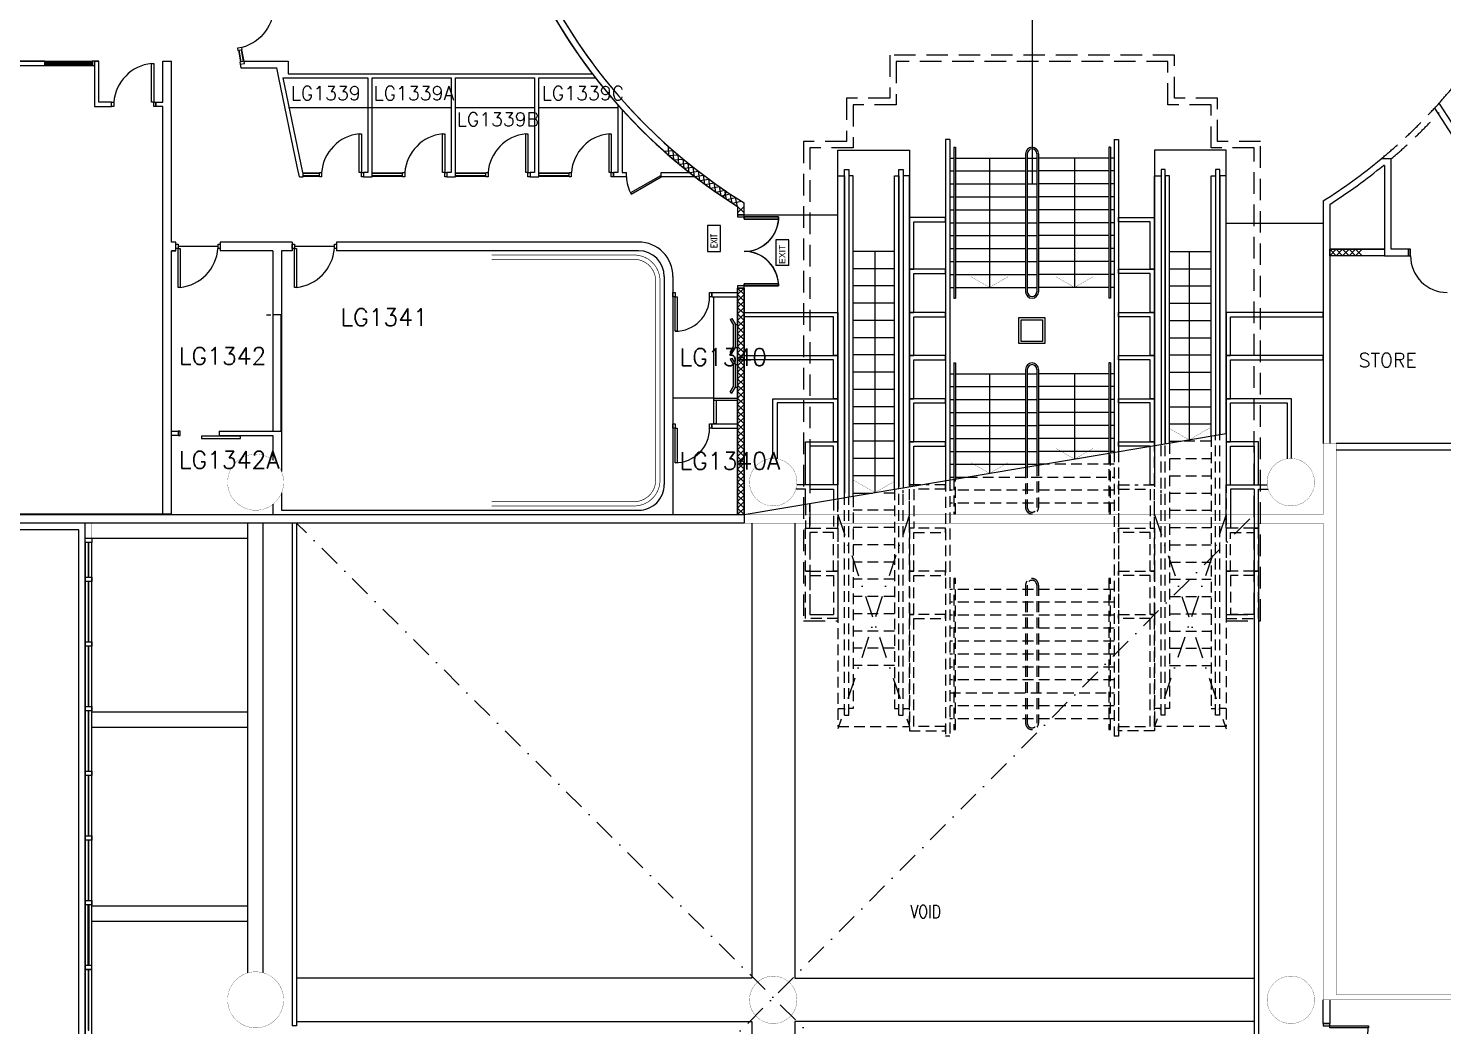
# Model space of a CAD drawing. Extents: x -163000 to 184253, y -124935 to 90032.
# Drawn here: x -23271 to 9521, y -5800 to 17323 of the extents above; entities that cross this region are included whole.
import ezdxf

# ---------------------------------------------------------------- set-up
doc = ezdxf.new("R2010")
doc.units = 0
doc.header["$LTSCALE"] = 1000
doc.header["$MEASUREMENT"] = 0
for name, pattern in [('s3118a$0$1867-FITOUT$0$HIDDEN', [9.525, 6.35, -3.175]), ('s3118a$0$DASHDOT', [1, 0.5, -0.25, 0, -0.25]), ('s3118a$0$HIDDEN', [0.375, 0.25, -0.125])]:
    doc.linetypes.add(name, pattern=pattern)
doc.layers.get('0').update_dxf_attribs({"linetype": 'CONTINUOUS'})
for name, color, linetype in [('s3118a$0$1867-BASE$0$EXISTING BASE', 1, 'CONTINUOUS'), ('s3118a$0$1867-BASE$0$I-anno-text', 2, 'CONTINUOUS'), ('s3118a$0$1867-BASE$0$I-door', 1, 'CONTINUOUS'), ('s3118a$0$1867-FITOUT$0$I-door', 1, 'CONTINUOUS'), ('s3118a$0$1867-FITOUT$0$I-floor-patt1', 8, 'CONTINUOUS'), ('s3118a$0$1867-FITOUT$0$I-furn-in', 1, 'CONTINUOUS'), ('s3118a$0$1867-FITOUT$0$I-part', 3, 'CONTINUOUS'), ('s3118a$0$1867-FITOUT$0$I-part-glzp', 1, 'CONTINUOUS'), ('s3118a$0$1867-FITOUT$0$I-part-glzp-fram', 1, 'CONTINUOUS'), ('s3118a$0$20', 7, 'CONTINUOUS'), ('s3118a$0$22', 7, 'CONTINUOUS'), ('s3118a$0$23', 7, 'CONTINUOUS'), ('s3118a$0$25', 7, 'CONTINUOUS'), ('s3118a$0$30', 7, 'CONTINUOUS'), ('s3118a$0$42', 7, 'CONTINUOUS'), ('s3118a$0$48', 7, 'CONTINUOUS'), ('s3118a$0$56', 7, 'CONTINUOUS'), ('s3118a$0$6', 7, 'CONTINUOUS'), ('s3118a$0$7', 7, 'CONTINUOUS'), ('s3118a$0$9', 7, 'CONTINUOUS'), ('s3118a$0$N-STEEL BEAM', 6, 'CONTINUOUS'), ('s3118a$0$ROOM-NO', 4, 'CONTINUOUS'), ('s3118a$0$s3118a$0$20', 7, 'CONTINUOUS'), ('s3118a$0$s3118a$0$23', 7, 'CONTINUOUS'), ('s3118a$0$T-N-BD-8-2-2011', 2, 'CONTINUOUS')]:
    doc.layers.add(name, color=color, linetype=linetype)
doc.styles.add('s3118a$0$1867-BASE$0$FREEHAND', font='ARCH2.SHX')
doc.styles.add('s3118a$0$STANDARD', font='romans.shx', dxfattribs={"width": 0.75})
doc.linetypes.add('s3118a$0$1867-FITOUT$0$BATTING', pattern='A,0.00254,-2.54,[134,ltypeshp.shx,S=2.54,R=0,X=-2.54,Y=0],-5.08,[134,ltypeshp.shx,S=2.54,R=180,X=2.54,Y=0],-2.54', length=10.16254)

# ---------------------------------------------------------------- blocks, each defined once
blk = doc.blocks.new('s3118a$0$HAT15')
at = {"layer": 's3118a$0$22', "color": 10, "linetype": 'Continuous'}
for p, q in [((0, 0), (0.15, 0.15)), ((0, 0.15), (0.15, 0))]:
    blk.add_line(p, q, dxfattribs=at)
blk = doc.blocks.new('s3118a$0$CHAT15')
at = {"layer": 's3118a$0$22', "color": 1, "linetype": 'Continuous'}
for points in [[(0, 0), (0.15, 0.15), (0.3, 0), (0.45, 0.15), (0.6, 0), (0.75, 0.15)], [(0, 0.15), (0.15, 0), (0.3, 0.15), (0.45, 0), (0.6, 0.15), (0.75, 0)]]:
    blk.add_lwpolyline(points, dxfattribs=at)
blk = doc.blocks.new('s3118a$0$D1700B')
at = {"layer": 's3118a$0$30', "color": 15, "linetype": 'Continuous'}
for points in [[(0.05, 0.15), (0.1, 0.15), (0.1, 0.95), (0.05, 0.95)], [(1.6, 0.15), (1.65, 0.15), (1.65, 0.95), (1.6, 0.95)], [(0, 0), (0.05, 0), (0.05, 0.15), (0, 0.15)], [(1.65, 0), (1.7, 0), (1.7, 0.15), (1.65, 0.15)]]:
    blk.add_lwpolyline(points, close=True, dxfattribs=at)
for centre, start, end in [((0.05, 0.15), 0, 90), ((1.650003, 0.15), 90, 180)]:
    blk.add_arc(centre, 0.800001, start, end, dxfattribs=at)
blk = doc.blocks.new('s3118a$0$EXIT')
at = {"layer": 's3118a$0$56', "color": 1, "linetype": 'Continuous'}
blk.add_lwpolyline([(0, 0), (0.6, 0), (0.6, 0.3), (0, 0.3)], close=True, dxfattribs=at)
at = {"layer": 's3118a$0$56', "color": 1, "linetype": 'Continuous', "style": 's3118a$0$STANDARD', "width": 0.8}
blk.add_text('EXIT', height=0.15, dxfattribs=at).set_placement((0.0816, 0.0747))
blk = doc.blocks.new('s3118a$0$H1200')
at = {"layer": 's3118a$0$22', "color": 10, "linetype": 'Continuous'}
for points in [[(0, 0), (0.15, 0.15), (0.3, 0), (0.45, 0.15), (0.6, 0), (0.75, 0.15), (0.9, 0), (1.05, 0.15), (1.2, 0)], [(0, 0.15), (0.15, 0), (0.3, 0.15), (0.45, 0), (0.6, 0.15), (0.75, 0), (0.9, 0.15), (1.05, 0), (1.2, 0.15)]]:
    blk.add_lwpolyline(points, dxfattribs=at)
blk = doc.blocks.new('s3118a$0$H450')
at = {"layer": 's3118a$0$22', "color": 10, "linetype": 'Continuous'}
for points in [[(0, 0.15), (0.15, 0), (0.3, 0.15), (0.45, 0)], [(0, 0), (0.15, 0.15), (0.3, 0), (0.45, 0.15)]]:
    blk.add_lwpolyline(points, dxfattribs=at)
blk = doc.blocks.new('s3118a$0$D1000B')
at = {"layer": 's3118a$0$30', "color": 15, "linetype": 'Continuous'}
blk.add_lwpolyline([(0.05, 0.15), (0.05, 1.05), (0.1, 1.05), (0.1, 0.15), (0, 0.15), (0, 0), (0.05, 0), (0.05, 0.15)], dxfattribs=at)
blk.add_lwpolyline([(0.95, 0), (1, 0), (1, 0.15), (0.95, 0.15)], close=True, dxfattribs=at)
blk.add_arc((0.05, 0.15), 0.9, 0, 90, dxfattribs=at)
blk = doc.blocks.new('s3118a$0$1867-FITOUT$0$Single door')
at = {"layer": 's3118a$0$1867-FITOUT$0$I-door', "linetype": 'Continuous'}
for points in [[(-50, 100), (-100, 100), (-100, 1000), (-50, 1000)], [(-976, 0), (-1026, 0), (-1026, 100), (-976, 100)], [(0, 0), (-50, 0), (-50, 100), (0, 100)]]:
    blk.add_lwpolyline(points, close=True, dxfattribs=at)
blk.add_arc((3, 24), 981, 95.9964, 175.5521, dxfattribs=at)
blk = doc.blocks.new('s3118a$0$1867-BASE$0$Fire Double Doors')
at = {"layer": 's3118a$0$1867-BASE$0$I-door', "linetype": 'Continuous'}
for p, q in [((0, 0), (0, -50)), ((150, 0), (0, 0)), ((150, -50), (150, 0)), ((0, -50), (150, -50)), ((150, -100), (150, -50)), ((150, -50), (950, -50)), ((950, -100), (150, -100)), ((950, -50), (950, -100)), ((150, -1650), (150, -1600)), ((150, -1600), (950, -1600)), ((950, -1600), (950, -1650)), ((0, -1650), (0, -1700)), ((150, -1650), (0, -1650)), ((0, -1700), (150, -1700)), ((150, -1700), (150, -1650)), ((950, -1650), (150, -1650))]:
    blk.add_line(p, q, dxfattribs=at)
at = {"layer": 's3118a$0$1867-BASE$0$I-door', "linetype": 'Continuous', "extrusion": (0, 0, -1)}
blk.add_ellipse((200, 0), major_axis=(48, 850), ratio=0.888073, start_param=1.638645, end_param=3.144483, dxfattribs=at)
at = {"layer": 's3118a$0$1867-BASE$0$I-door', "linetype": 'Continuous'}
blk.add_ellipse((200, -1700), major_axis=(-83, 848), ratio=0.888328, start_param=-1.53928, end_param=-0.043139, dxfattribs=at)
blk = doc.blocks.new('s3118a$0$1867-FITOUT$0$d800')
at = {"layer": 's3118a$0$1867-FITOUT$0$I-door', "linetype": 'Continuous'}
for points in [[(0, 0), (50, 0), (50, -100), (0, -100)], [(850, 0), (900, 0), (900, -100), (850, -100)], [(50, -100), (100, -100), (100, -900), (50, -900)]]:
    blk.add_lwpolyline(points, close=True, dxfattribs=at)
at = {"layer": 's3118a$0$1867-FITOUT$0$I-door', "color": 8, "linetype": 'Continuous'}
blk.add_arc((50, -100), 800, 270, 0, dxfattribs=at)

msp = doc.modelspace()

# ---------------------------------------------------------------- linework, layer by layer
at = {"color": 8, "linetype": 's3118a$0$1867-FITOUT$0$HIDDEN', "ltscale": 4, "const_width": 15}
for points in [[(-12525, 6250), (-9225, 6250, 0.414214), (-8625, 6850), (-8625, 11467, 0.414214), (-9225, 12067), (-12525, 12067)], [(-12525, 6350), (-9225, 6350, 0.414214), (-8725, 6850), (-8725, 11467, 0.414214), (-9225, 11967), (-12525, 11967)]]:
    msp.add_lwpolyline(points, format="xyb", dxfattribs=at)
at = {"color": 8, "linetype": 's3118a$0$1867-FITOUT$0$BATTING', "ltscale": 4}
msp.add_lwpolyline([(-7375, 8750), (-8325, 8750)], dxfattribs=at)
msp.add_lwpolyline([(-30650, -16250), (-21950, -16250), (-21950, 5850), (-30650, 5850)], close=True)
at = {"layer": 's3118a$0$1867-BASE$0$EXISTING BASE', "linetype": 'Continuous'}
for p, q in [((-7080, 13537), (-7164, 13413)), ((-6825, 13192), (-6825, 13000)), ((-6675, 13000), (-6675, 13275)), ((-6825, 13000), (-6675, 13000)), ((-6675, 13000), (-6775, 13000)), ((-6675, 12950), (-5875, 12950)), ((-5875, 12900), (-6675, 12900))]:
    msp.add_line(p, q, dxfattribs=at)
msp.add_lwpolyline([(-6825, 11300), (-6675, 11300), (-6675, 5850), (-47250, 5850), (-47250, 6050), (-6825, 6050), (-6825, 11300)], dxfattribs=at)
for centre, radius, start, end in [((-20, 24030), 12797, 191.7271, 236.0622), ((3, 24055), 12681, 192.0189, 236.0419), ((-20, 24030), 12797, 206.9704, 220.528), ((3, 24055), 12681, 207.0253, 220.5488), ((3, 24055), 12681, 222.3564, 238.2233), ((-20, 24030), 12797, 222.3404, 237.8743)]:
    msp.add_arc(centre, radius, start, end, dxfattribs=at)
at = {"layer": 's3118a$0$1867-BASE$0$I-anno-text', "linetype": 'Continuous'}
for p, q in [((-5941, 12423), (-5941, 11823)), ((-5641, 12423), (-5941, 12423)), ((-5641, 11823), (-5641, 12423)), ((-5641, 11823), (-5941, 11823))]:
    msp.add_line(p, q, dxfattribs=at)
at = {"layer": 's3118a$0$1867-FITOUT$0$I-door', "color": 1, "ltscale": 4}
msp.add_lwpolyline([(-8613, 13906), (-9306, 13506), (-9291, 13480), (-8598, 13880)], close=True, dxfattribs=at)
msp.add_arc((-8565, 13905), 841, 181.8211, 210.3273, dxfattribs=at)
at = {"layer": 's3118a$0$1867-FITOUT$0$I-floor-patt1', "ltscale": 4}
for points in [[(-18872, 12267), (-19798, 12267)], [(-16174, 12267), (-17100, 12267)]]:
    msp.add_lwpolyline(points, dxfattribs=at)
at = {"layer": 's3118a$0$1867-FITOUT$0$I-furn-in', "ltscale": 4}
for p, q in [((-15147, 15478), (-17238, 15478)), ((-13466, 15478), (-15296, 15478)), ((-11536, 15478), (-13366, 15478)), ((-9606, 15478), (-11436, 15478))]:
    msp.add_line(p, q, dxfattribs=at)
at = {"layer": 's3118a$0$1867-FITOUT$0$I-part', "ltscale": 4}
for p, q in [((-21739, 16558), (-21639, 16558)), ((-21739, 16558), (-21639, 16558)), ((-21639, 16558), (-21739, 16558)), ((-21739, 16558), (-21739, 15508)), ((-21639, 15608), (-21639, 16558)), ((-20148, 15608), (-20148, 16558)), ((-20148, 16558), (-19948, 16558)), ((-19948, 12367), (-19948, 16558)), ((-17370, 16178), (-16917, 13978)), ((-17023, 16267), (-10194, 16267)), ((-21739, 15508), (-21339, 15508)), ((-21339, 15608), (-21639, 15608)), ((-21339, 15508), (-21339, 15608)), ((-20313, 15508), (-20313, 15608)), ((-20313, 15608), (-20148, 15608)), ((-20148, 15508), (-20313, 15508)), ((-20148, 6058), (-20148, 15508)), ((-19848, 12367), (-19948, 12367)), ((-19848, 12367), (-19948, 12367)), ((-19948, 7880), (-19948, 12167)), ((-19948, 12167), (-19848, 12167)), ((-19848, 12167), (-19948, 12167)), ((-19848, 12167), (-19848, 12367)), ((-17150, 12367), (-18822, 12367)), ((-17598, 12167), (-18822, 12167)), ((-17598, 12167), (-17598, 10680)), ((-17150, 12167), (-17398, 12167)), ((-17150, 12167), (-17398, 12167)), ((-17398, 12167), (-17398, 10680)), ((-9125, 12367), (-16124, 12367)), ((-16124, 12367), (-16124, 12167)), ((-9125, 12167), (-16124, 12167)), ((-8525, 11567), (-8525, 6750)), ((-8325, 11567), (-8325, 6050)), ((-7425, 11200), (-6825, 11200)), ((-7425, 11100), (-7425, 11200)), ((-7425, 11100), (-6825, 11100)), ((-17748, 10680), (-17648, 10680)), ((-19948, 6050), (-19948, 7880)), ((-18848, 7980), (-17398, 7980)), ((-18848, 7880), (-17598, 7880)), ((-7425, 8150), (-6825, 8150)), ((-7425, 8050), (-7425, 8150)), ((-7425, 8050), (-6825, 8050)), ((-19948, 6058), (-20148, 6058)), ((-17598, 6050), (-8325, 6050)), ((-17398, 6150), (-9125, 6150)), ((-17048, 6050), (-17048, 6050))]:
    msp.add_line(p, q, dxfattribs=at)
at = {"layer": 's3118a$0$1867-FITOUT$0$I-part', "color": 2, "ltscale": 4}
for p, q in [((-7375, 8150), (-7375, 11100)), ((-7000, 10570), (-6957, 10595)), ((-7000, 10570), (-6925, 10440)), ((-6957, 10595), (-6875, 10453)), ((-6925, 9940), (-6925, 10440)), ((-6875, 9927), (-6875, 10453)), ((-6875, 10453), (-6825, 10453)), ((-7000, 9810), (-6925, 9940)), ((-6957, 9785), (-6875, 9927)), ((-6875, 9927), (-6825, 9927)), ((-7000, 9810), (-6957, 9785)), ((-7000, 9650), (-6957, 9675)), ((-7000, 9650), (-6925, 9520)), ((-6957, 9675), (-6875, 9533)), ((-6925, 9020), (-6925, 9520)), ((-6875, 9533), (-6825, 9533)), ((-6875, 9007), (-6875, 9533)), ((-7000, 8890), (-6925, 9020)), ((-7000, 8890), (-6957, 8865)), ((-6957, 8865), (-6875, 9007)), ((-6875, 9007), (-6825, 9007)), ((-7375, 8750), (-6825, 8750)), ((-7375, 8700), (-6825, 8700))]:
    msp.add_line(p, q, dxfattribs=at)
at = {"layer": 's3118a$0$1867-FITOUT$0$I-part', "color": 8, "ltscale": 4}
msp.add_line((-17598, 10680), (-17598, 7980), dxfattribs=at)
at = {"layer": 's3118a$0$1867-FITOUT$0$I-part', "ltscale": 4}
for points in [[(-25782, 16558), (-25782, 16458), (-22889, 16458), (-22889, 16558), (-25782, 16558)], [(-18266, 16558), (-17248, 16558), (-17248, 16267), (-10194, 16267)], [(-17036, 14121), (-17459, 16178)], [(-17370, 16178), (-15396, 16178), (-15396, 13978)], [(-15396, 13878), (-15296, 13878), (-15296, 16178), (-13466, 16178), (-13466, 13978)], [(-13466, 13878), (-13466, 13878), (-13366, 13878), (-13366, 16178), (-11536, 16178)], [(-11636, 13878), (-11636, 13878), (-11436, 13878), (-11436, 16178)], [(-11536, 16178), (-11536, 13978)], [(-11436, 16178), (-10125, 16178)], [(-9506, 15440), (-9506, 13978), (-9406, 13978), (-9406, 13878), (-9706, 13878), (-9706, 13978)], [(-9606, 15552), (-9606, 13978)], [(-16986, 13878), (-16899, 13878), (-16899, 13978), (-16917, 13978)], [(-15396, 13978), (-15496, 13978), (-15496, 13878), (-15396, 13878)], [(-13466, 13978), (-13566, 13978), (-13566, 13878), (-13466, 13878)], [(-11536, 13978), (-11636, 13978)], [(-9606, 13978), (-9706, 13978)], [(-7811, 13878), (-8598, 13878), (-8598, 13978), (-7940, 13978)], [(-18822, 12367), (-18822, 12167)], [(-17150, 12367), (-17150, 12167)], [(-20148, 6058), (-47248, 6058)]]:
    msp.add_lwpolyline(points, dxfattribs=at)
at = {"layer": 's3118a$0$1867-FITOUT$0$I-part'}
for points in [[(-18355, 16491), (-18257, 16508), (-18266, 16558)], [(-18355, 16491), (-18355, 16491), (-18341, 16408)], [(-18341, 16408), (-17506, 16408)], [(-17459, 16178), (-17506, 16408)], [(-16986, 13878), (-17036, 14121)], [(-17398, 10680), (-17598, 10680)], [(-19948, 7980), (-19798, 7980), (-19798, 7880), (-19948, 7880)], [(-18848, 7980), (-18848, 7980), (-18848, 7880), (-18848, 7880)], [(-17598, 7880), (-17598, 7311)], [(-17598, 7880), (-17598, 7311)], [(-17398, 7980), (-17398, 7046)], [(-17598, 6289), (-17598, 6050)], [(-17598, 6289), (-17598, 6050)], [(-17398, 6554), (-17398, 6150)]]:
    msp.add_lwpolyline(points, dxfattribs=at)
at = {"layer": 's3118a$0$1867-FITOUT$0$I-part', "color": 2, "ltscale": 4}
msp.add_lwpolyline([(-7325, 8150), (-7375, 8150), (-7375, 8700), (-7325, 8700)], close=True, dxfattribs=at)
at = {"layer": 's3118a$0$1867-FITOUT$0$I-part', "ltscale": 4}
for centre, radius, start, end in [((-20, 24030), 12797, 217.3431, 232.5726), ((-20, 24030), 12797, 217.3431, 232.5726), ((-9125, 11567), 800, 0, 90), ((-9125, 11567), 600, 0, 90), ((-9125, 6750), 600, 269.9993, 0)]:
    msp.add_arc(centre, radius, start, end, dxfattribs=at)
at = {"layer": 's3118a$0$1867-FITOUT$0$I-part-glzp', "color": 1, "ltscale": 4}
for p, q in [((-18400, 16813), (-18352, 16542)), ((-18388, 16815), (-18340, 16544)), ((-18337, 16824), (-18289, 16553)), ((-18325, 16826), (-18277, 16555)), ((-22889, 16538), (-21789, 16538)), ((-22889, 16526), (-21789, 16526)), ((-22889, 16490), (-21789, 16490)), ((-22889, 16478), (-21789, 16478)), ((-16522, 13966), (-16899, 13966)), ((-16522, 13954), (-16899, 13954)), ((-16522, 13902), (-16899, 13902)), ((-16522, 13890), (-16899, 13890)), ((-14592, 13966), (-15296, 13966)), ((-14592, 13954), (-15296, 13954)), ((-14592, 13902), (-15296, 13902)), ((-14592, 13890), (-15296, 13890)), ((-12662, 13966), (-13366, 13966)), ((-12662, 13954), (-13366, 13954)), ((-12662, 13902), (-13366, 13902)), ((-12662, 13890), (-13366, 13890)), ((-10732, 13966), (-11436, 13966)), ((-10732, 13954), (-11436, 13954)), ((-10732, 13902), (-11436, 13902)), ((-10732, 13890), (-11436, 13890))]:
    msp.add_line(p, q, dxfattribs=at)
at = {"layer": 's3118a$0$1867-FITOUT$0$I-part-glzp', "color": 8, "ltscale": 4}
for p, q in [((-26882, 16558), (-21789, 16558)), ((-26882, 16458), (-21789, 16458))]:
    msp.add_line(p, q, dxfattribs=at)
at = {"layer": 's3118a$0$1867-FITOUT$0$I-part-glzp', "ltscale": 4}
for points in [[(-17410, 10680), (-17398, 10680), (-17398, 7980), (-17410, 7980)], [(-19798, 7880), (-19748, 7880), (-19748, 7980), (-19798, 7980)], [(-19253, 7815), (-18353, 7815), (-18353, 7865), (-19253, 7865)]]:
    msp.add_lwpolyline(points, close=True, dxfattribs=at)
at = {"layer": 's3118a$0$1867-FITOUT$0$I-part-glzp-fram', "ltscale": 4}
for points in [[(-21739, 16558), (-21789, 16558), (-21789, 16458), (-21739, 16458), (-21739, 16558)], [(-18257, 16508), (-18266, 16558), (-18364, 16540), (-18355, 16491), (-18257, 16508)]]:
    msp.add_lwpolyline(points, dxfattribs=at)
at = {"layer": 's3118a$0$20', "color": 1, "linetype": 'Continuous'}
for p, q in [((10675, 13400), (9335, 15472)), ((10757, 13550), (9440, 15587))]:
    msp.add_line(p, q, dxfattribs=at)
at = {"layer": 's3118a$0$20', "color": 14, "linetype": 'Continuous'}
for p, q in [((8175, 14144), (8146, 14144)), ((6750, 13322), (6750, 7700)), ((6900, 13239), (6900, 7700)), ((-21800, -4500), (-21950, -4500)), ((6750, -5750), (6750, -5200)), ((6900, -5200), (6900, -5750)), ((6750, -5750), (6900, -5750))]:
    msp.add_line(p, q, dxfattribs=at)
for points in [[(17100, 23750), (17100, 7700), (7050, 7700)], [(7050, 7550), (17250, 7550), (17250, 23750)], [(8175, 14144), (8175, 12050), (8725, 12050), (8725, 12200), (8325, 12200), (8325, 14294), (8092, 14294)]]:
    msp.add_lwpolyline(points, dxfattribs=at)
at = {"layer": 's3118a$0$20', "color": 10, "linetype": 'Continuous'}
msp.add_lwpolyline([(-6825, 13192), (-6825, 13000), (-6675, 13000), (-6675, 13275)], dxfattribs=at)
at = {"layer": 's3118a$0$20', "color": 1, "linetype": 'Continuous'}
msp.add_lwpolyline([(6900, 12200), (8175, 12200), (8175, 12050), (6900, 12050)], close=True, dxfattribs=at)
at = {"layer": 's3118a$0$20', "color": 10, "linetype": 'Continuous'}
msp.add_lwpolyline([(-6825, 6050), (-6675, 6050), (-6675, 11300), (-6825, 11300)], close=True, dxfattribs=at)
at = {"layer": 's3118a$0$20', "color": 14, "linetype": 'Continuous', "const_width": 5}
for points in [[(-30000, 6050), (6750, 6050)], [(6750, 5850), (-21800, 5850), (-21800, 5500), (-21950, 5500), (-21950, 5850), (-30000, 5850)]]:
    msp.add_lwpolyline(points, dxfattribs=at)
at = {"layer": 's3118a$0$20', "color": 10, "linetype": 'Continuous'}
msp.add_arc((0, 24050), 12825, 207.8929, 237.8483, dxfattribs=at)
at = {"layer": 's3118a$0$20', "color": 1, "linetype": 'Continuous'}
msp.add_arc((2, 24048), 12675, 317.422, 318.1237, dxfattribs=at)
at = {"layer": 's3118a$0$20', "color": 14, "linetype": 'Continuous'}
for radius, start, end in [(12675, 302.177, 309.6735), (12825, 302.5479, 309.431)]:
    msp.add_arc((0, 24050), radius, start, end, dxfattribs=at)
at = {"layer": 's3118a$0$22', "color": 10, "linetype": 'Continuous'}
for p, q in [((-8530, 14472), (-8319, 14487)), ((-8417, 14374), (-8432, 14587)), ((-8302, 14275), (-8319, 14487)), ((-8415, 14372), (-8204, 14389)), ((-8299, 14272), (-8089, 14292)), ((-8185, 14176), (-8204, 14389)), ((-8182, 14174), (-7972, 14196)), ((-8066, 14080), (-8089, 14292)), ((-8064, 14077), (-7854, 14102)), ((-7947, 13984), (-7972, 14196)), ((-7827, 13890), (-7854, 14102)), ((-7944, 13982), (-7735, 14009)), ((-7824, 13888), (-7615, 13918)), ((-7705, 13798), (-7735, 14009)), ((-7702, 13796), (-7494, 13828)), ((-7583, 13707), (-7615, 13918)), ((-7459, 13617), (-7494, 13828)), ((-7580, 13705), (-7372, 13739)), ((-7456, 13615), (-7248, 13652)), ((-7334, 13529), (-7372, 13739)), ((-7331, 13527), (-7124, 13567)), ((-7208, 13443), (-7248, 13652)), ((-7205, 13440), (-6999, 13483)), ((-7082, 13358), (-7124, 13567)), ((-6954, 13274), (-6999, 13483)), ((-7078, 13356), (-6872, 13400)), ((-6951, 13272), (-6745, 13319)), ((-6825, 13192), (-6872, 13400))]:
    msp.add_line(p, q, dxfattribs=at)
at = {"layer": 's3118a$0$23', "color": 14, "linetype": 's3118a$0$HIDDEN'}
for p, q in [((-2007, 6834), (-2007, 916)), ((-5150, 4576), (-5150, 3737)), ((5150, 4576), (5150, 3585)), ((5150, 4576), (5150, 3737)), ((-4500, 3637), (-5250, 3637)), ((-5150, 3737), (-4600, 3737)), ((-2007, 3737), (-2740, 3737)), ((2007, 3737), (2740, 3737)), ((4500, 3637), (5250, 3637)), ((5150, 3737), (4600, 3737))]:
    msp.add_line(p, q, dxfattribs=at)
at = {"layer": 's3118a$0$23', "color": 14, "linetype": 's3118a$0$DASHDOT'}
for p, q in [((5050, 5950), (-17050, -16250)), ((-2840, 6050), (-4500, 1085)), ((-4500, 6050), (-2840, 1137)), ((2840, 6050), (4500, 1085)), ((4500, 6050), (2840, 1137)), ((5150, -16250), (-17050, 5850))]:
    msp.add_line(p, q, dxfattribs=at)
at = {"layer": 's3118a$0$23', "color": 14, "linetype": 'Continuous'}
msp.add_line((-17150, 5850), (-17150, -5800), dxfattribs=at)
at = {"layer": 's3118a$0$23', "color": 14, "linetype": 's3118a$0$HIDDEN', "ltscale": 2}
for points in [[(5300, 14700), (4300, 14700), (4300, 15700), (3300, 15700), (3300, 16700), (-3300, 16700), (-3300, 15700), (-4300, 15700), (-4300, 14700), (-5300, 14700), (-5300, 3587), (-4500, 3587)], [(5150, 14550), (4150, 14550), (4150, 15550), (3150, 15550), (3150, 16550), (-3150, 16550), (-3150, 15550), (-4150, 15550), (-4150, 14550), (-5150, 14550), (-5150, 3737), (-4500, 3737)], [(4500, 3587), (5300, 3587), (5300, 14700)], [(4500, 3737), (5150, 3737), (5150, 14550)]]:
    msp.add_lwpolyline(points, dxfattribs=at)
at = {"layer": 's3118a$0$23', "color": 14, "linetype": 'Continuous'}
for points in [[(-2007, 12837), (-2007, 12937), (-2840, 12937), (-2840, 11737), (-2740, 11737), (-2740, 12837), (-2007, 12837)], [(2007, 12837), (2007, 12937), (2840, 12937), (2840, 11737), (2740, 11737), (2740, 12837), (2007, 12837)], [(-2007, 11637), (-2007, 11737), (-2840, 11737), (-2840, 10737), (-2740, 10737), (-2740, 11637), (-2007, 11637)], [(2007, 11637), (2007, 11737), (2840, 11737), (2840, 10737), (2740, 10737), (2740, 11637), (2007, 11637)], [(-6675, 10637), (-6675, 10737), (-4500, 10737), (-4500, 9737), (-4600, 9737), (-4600, 10637), (-6675, 10637)], [(-2007, 10637), (-2007, 10737), (-2840, 10737), (-2840, 9737), (-2740, 9737), (-2740, 10637), (-2007, 10637)], [(2007, 10637), (2007, 10737), (2840, 10737), (2840, 9737), (2740, 9737), (2740, 10637), (2007, 10637)], [(6750, 10637), (6750, 10737), (4500, 10737), (4500, 9737), (4600, 9737), (4600, 10637), (6750, 10637)], [(-6675, 9637), (-6675, 9737), (-4500, 9737), (-4500, 8737), (-4600, 8737), (-4600, 9637), (-6675, 9637)], [(-2007, 9637), (-2007, 9737), (-2840, 9737), (-2840, 8737), (-2740, 8737), (-2740, 9637), (-2007, 9637)], [(2007, 9637), (2007, 9737), (2840, 9737), (2840, 8737), (2740, 8737), (2740, 9637), (2007, 9637)], [(6750, 9637), (6750, 9737), (4500, 9737), (4500, 8737), (4600, 8737), (4600, 9637), (6750, 9637)], [(-6012, 7350), (-6012, 8737), (-4500, 8737), (-4500, 7737), (-4600, 7737), (-4600, 8637), (-5912, 8637), (-5912, 7343)], [(-2007, 8637), (-2007, 8737), (-2840, 8737), (-2840, 7737), (-2740, 7737), (-2740, 8637), (-2007, 8637)], [(2007, 8637), (2007, 8737), (2840, 8737), (2840, 7737), (2740, 7737), (2740, 8637), (2007, 8637)], [(6012, 7350), (6012, 8737), (4500, 8737), (4500, 7737), (4600, 7737), (4600, 8637), (5912, 8637), (5912, 7343)], [(-5150, 7637), (-5150, 6737), (-5250, 6737), (-5250, 7737), (-5150, 7737), (-4500, 7737), (-4500, 6737), (-4600, 6737), (-4600, 7637), (-5150, 7637)], [(-2007, 7637), (-2007, 7737), (-2840, 7737), (-2840, 6737), (-2740, 6737), (-2740, 7637), (-2007, 7637)], [(2007, 7637), (2007, 7737), (2840, 7737), (2840, 6737), (2740, 6737), (2740, 7637), (2007, 7637)], [(5150, 7637), (5150, 6737), (5250, 6737), (5250, 7737), (5150, 7737), (4500, 7737), (4500, 6737), (4600, 6737), (4600, 7637), (5150, 7637)], [(-5250, 6289), (-5250, 6637), (-5475, 6637)], [(-4500, 6415), (-4500, 6737), (-5150, 6737), (-5250, 6737), (-5454, 6737)], [(-5150, 6637), (-4600, 6637), (-4600, 6398)], [(-2583, 6737), (-2840, 6737), (-2840, 6694)], [(2583, 6737), (2840, 6737), (2840, 6694)], [(5150, 6637), (4600, 6637), (4600, 5737), (4500, 5737), (4500, 6737), (5150, 6737), (5250, 6737), (5454, 6737)], [(5150, 6637), (5150, 5737), (5250, 5737), (5250, 6637), (5475, 6637)], [(-17050, 5850), (-17050, -5800), (-17150, -5800)], [(5150, 5850), (5150, -16350), (-6650, -16350), (-6650, -16450)], [(5250, 5850), (5250, -16450), (-6650, -16450)]]:
    msp.add_lwpolyline(points, dxfattribs=at)
at = {"layer": 's3118a$0$23', "color": 14, "linetype": 's3118a$0$HIDDEN'}
for points in [[(-2007, 6637), (-2740, 6637), (-2740, 5737), (-2840, 5737), (-2840, 6570)], [(-2007, 6637), (-2007, 6737), (-2462, 6737)], [(-1907, 6851), (-1907, 916), (-2007, 916)], [(2007, 6834), (2007, 916), (1907, 916)], [(2007, 6637), (2007, 6737), (2462, 6737)], [(2007, 6637), (2740, 6637), (2740, 5737), (2840, 5737), (2840, 6570)], [(-5250, 6289), (-5250, 5737), (-5150, 5737), (-5150, 6306)], [(-4600, 6398), (-4600, 5737), (-4500, 5737), (-4500, 6415)], [(-5150, 5637), (-5150, 4737), (-5250, 4737), (-5250, 5737), (-5150, 5737), (-4500, 5737), (-4500, 4737), (-4600, 4737), (-4600, 5637), (-5150, 5637)], [(-2007, 5637), (-2007, 5737), (-2840, 5737), (-2840, 4737), (-2740, 4737), (-2740, 5637), (-2007, 5637)], [(2007, 5637), (2007, 5737), (2840, 5737), (2840, 4737), (2740, 4737), (2740, 5637), (2007, 5637)], [(5150, 5637), (5150, 4737), (5250, 4737), (5250, 5737), (5150, 5737), (4500, 5737), (4500, 4737), (4600, 4737), (4600, 5637), (5150, 5637)], [(-5250, 3637), (-5250, 4737), (-5150, 4737), (-4500, 4737), (-4500, 3646), (-4500, 3646)], [(-5150, 4637), (-4600, 4637), (-4600, 3737)], [(-2007, 4637), (-2007, 4737), (-2840, 4737), (-2840, 3737), (-2740, 3737), (-2740, 4637), (-2007, 4637)], [(2007, 4637), (2007, 4737), (2840, 4737), (2840, 3737), (2740, 3737), (2740, 4637), (2007, 4637)], [(5250, 3637), (5250, 4737), (5150, 4737), (4500, 4737), (4500, 3646), (4500, 3646)], [(5150, 4637), (4600, 4637), (4600, 3737)], [(-2007, 3637), (-2007, 3737), (-2840, 3737), (-2840, 1037), (-2007, 1037), (-2007, 1137), (-2740, 1137), (-2740, 3637), (-2007, 3637)], [(2007, 3637), (2007, 3737), (2840, 3737), (2840, 1037), (2007, 1037), (2007, 1137), (2740, 1137), (2740, 3637), (2007, 3637)]]:
    msp.add_lwpolyline(points, dxfattribs=at)
at = {"layer": 's3118a$0$23', "color": 14, "linetype": 'Continuous'}
for points in [[(-21800, 5400), (-21950, 5400), (-21950, 5500), (-21800, 5500)], [(-21950, -16250), (-21800, -16250), (-21800, 5400), (-21950, 5400)], [(-21879, 4600), (-21871, 4600), (-21871, 5400), (-21879, 5400)], [(-21800, 4500), (-21950, 4500), (-21950, 4600), (-21800, 4600)], [(-21879, 3100), (-21871, 3100), (-21871, 4500), (-21879, 4500)], [(-21800, 3000), (-21950, 3000), (-21950, 3100), (-21800, 3100)], [(-21879, 1600), (-21871, 1600), (-21871, 3000), (-21879, 3000)], [(-21800, 1500), (-21950, 1500), (-21950, 1600), (-21800, 1600)], [(-21879, 100), (-21871, 100), (-21871, 1500), (-21879, 1500)], [(-21800, 0), (-21950, 0), (-21950, 100), (-21800, 100)], [(-21879, -1400), (-21871, -1400), (-21871, 0), (-21879, 0)], [(-21800, -1500), (-21950, -1500), (-21950, -1400), (-21800, -1400)], [(-21879, -2900), (-21871, -2900), (-21871, -1500), (-21879, -1500)], [(-21800, -3000), (-21950, -3000), (-21950, -2900), (-21800, -2900)], [(-21879, -3000), (-21871, -3000), (-21871, -4400), (-21879, -4400)], [(-21950, -4500), (-21800, -4500), (-21800, -4400), (-21950, -4400)]]:
    msp.add_lwpolyline(points, close=True, dxfattribs=at)
at = {"layer": 's3118a$0$23', "color": 14, "linetype": 's3118a$0$HIDDEN', "ltscale": 2}
for radius, start, end in [(12675, 318.1036, 325.1631), (12675, 309.6734, 317.4245), (12825, 310.4749, 317.3962)]:
    msp.add_arc((0, 24050), radius, start, end, dxfattribs=at)
at = {"layer": 's3118a$0$25', "color": 10, "linetype": 'Continuous'}
for p, q in [((-1817, 14566), (-1777, 14566)), ((-1817, 14566), (-1817, 11066)), ((-1777, 14566), (-1777, 11156)), ((1817, 14566), (1777, 14566)), ((1777, 14566), (1777, 11066)), ((1817, 14566), (1817, 11178)), ((-1907, 14316), (-1817, 14316)), ((-1777, 14316), (-150, 14316)), ((-985, 14316), (-985, 11316)), ((-150, 14416), (-150, 11216)), ((-110, 14416), (-110, 11216)), ((-110, 14316), (110, 14316)), ((110, 14416), (110, 11216)), ((150, 14416), (150, 11216)), ((1777, 14316), (150, 14316)), ((1777, 14316), (150, 14316)), ((1777, 14316), (150, 14316)), ((1777, 14316), (150, 14316)), ((1777, 14316), (150, 14316)), ((1777, 14316), (150, 14316)), ((1777, 14316), (150, 14316)), ((1777, 14316), (150, 14316)), ((1777, 14316), (150, 14316)), ((1777, 14316), (150, 14316)), ((1777, 14316), (150, 14316)), ((985, 14316), (985, 11316)), ((1907, 14316), (1817, 14316)), ((-1907, 14016), (-1817, 14016)), ((-1777, 14016), (-150, 14016)), ((-110, 14016), (110, 14016)), ((1777, 14016), (150, 14016)), ((1907, 14016), (1817, 14016)), ((-1907, 13716), (-1817, 13716)), ((-1777, 13716), (-150, 13716)), ((-110, 13716), (110, 13716)), ((1777, 13716), (150, 13716)), ((1907, 13716), (1817, 13716)), ((-1907, 13416), (-1817, 13416)), ((-1777, 13416), (-150, 13416)), ((-110, 13416), (110, 13416)), ((1777, 13416), (150, 13416)), ((1907, 13416), (1817, 13416)), ((-1907, 13116), (-1817, 13116)), ((-1907, 12816), (-1817, 12816)), ((-1777, 13116), (-150, 13116)), ((-1777, 12816), (-150, 12816)), ((-110, 13116), (110, 13116)), ((-110, 12816), (110, 12816)), ((1777, 13116), (150, 13116)), ((1777, 12816), (150, 12816)), ((1907, 13116), (1817, 13116)), ((1907, 12816), (1817, 12816)), ((-1907, 12516), (-1817, 12516)), ((-1777, 12516), (-150, 12516)), ((-110, 12516), (110, 12516)), ((1777, 12516), (150, 12516)), ((1907, 12516), (1817, 12516)), ((-1907, 12216), (-1817, 12216)), ((-1777, 12216), (-150, 12216)), ((-110, 12216), (110, 12216)), ((1777, 12216), (150, 12216)), ((1907, 12216), (1817, 12216)), ((-1907, 11916), (-1817, 11916)), ((-1777, 11916), (-150, 11916)), ((-110, 11916), (110, 11916)), ((1777, 11916), (150, 11916)), ((1907, 11916), (1817, 11916)), ((-1907, 11616), (-1817, 11616)), ((-1777, 11616), (-150, 11616)), ((-985, 11672), (-985, 11316)), ((-110, 11616), (110, 11616)), ((1777, 11616), (150, 11616)), ((985, 11781), (985, 11316)), ((1907, 11616), (1817, 11616)), ((-1907, 11316), (-1817, 11316)), ((-1817, 11279), (-1817, 11066)), ((-1777, 11316), (-150, 11316)), ((-1777, 11279), (-1777, 11066)), ((-150, 11366), (-150, 11216)), ((-110, 11316), (110, 11316)), ((110, 11366), (110, 11216)), ((150, 11366), (150, 11216)), ((1777, 11316), (150, 11316)), ((1777, 11224), (1777, 11066)), ((1907, 11316), (1817, 11316)), ((1817, 11224), (1817, 11066)), ((-1817, 11066), (-1777, 11066)), ((1817, 11066), (1777, 11066)), ((-1817, 9566), (-1777, 9566)), ((-1817, 9566), (-1817, 6866)), ((-1777, 9566), (-1777, 6872)), ((1817, 9566), (1777, 9566)), ((1777, 9566), (1777, 7476)), ((1817, 9566), (1817, 7483)), ((-1907, 9316), (-1817, 9316)), ((-1777, 9316), (-150, 9316)), ((-985, 9316), (-985, 7005)), ((-150, 9416), (-150, 7146)), ((-110, 9416), (-110, 7152)), ((-110, 9316), (110, 9316)), ((110, 9416), (110, 7189)), ((150, 9416), (150, 7196)), ((1777, 9316), (150, 9316)), ((985, 9315), (985, 7336)), ((1907, 9316), (1817, 9316)), ((-1907, 9016), (-1817, 9016)), ((-1777, 9016), (-150, 9016)), ((-110, 9016), (110, 9016)), ((1777, 9016), (150, 9016)), ((1907, 9016), (1817, 9016)), ((-1907, 8716), (-1817, 8716)), ((-1777, 8716), (-150, 8716)), ((-110, 8716), (110, 8716)), ((1777, 8716), (150, 8716)), ((1907, 8716), (1817, 8716)), ((-1907, 8416), (-1817, 8416)), ((-1777, 8416), (-150, 8416)), ((-110, 8416), (110, 8416)), ((1777, 8416), (150, 8416)), ((1907, 8416), (1817, 8416)), ((-6675, 6050), (4500, 7926)), ((-1907, 8116), (-1817, 8116)), ((-1777, 8116), (-150, 8116)), ((-110, 8116), (110, 8116)), ((1777, 8116), (150, 8116)), ((1907, 8116), (1817, 8116)), ((-1907, 7816), (-1817, 7816)), ((-1777, 7816), (-150, 7816)), ((-110, 7816), (110, 7816)), ((1777, 7816), (150, 7816)), ((1907, 7816), (1817, 7816)), ((-1907, 7516), (-1817, 7516)), ((-1907, 7216), (-1817, 7216)), ((-1777, 7516), (-150, 7516)), ((-1777, 7216), (-150, 7216)), ((-110, 7516), (110, 7516)), ((-110, 7216), (110, 7216)), ((1777, 7516), (150, 7516)), ((270, 7216), (150, 7216)), ((1907, 7516), (1817, 7516)), ((-1907, 6916), (-1817, 6916)), ((-1777, 6916), (-1517, 6916))]:
    msp.add_line(p, q, dxfattribs=at)
at = {"layer": 's3118a$0$25', "color": 10, "linetype": 's3118a$0$HIDDEN'}
for p, q in [((1907, 7216), (270, 7216)), ((1907, 7515), (1907, 916)), ((2007, 7515), (2007, 916)), ((-1517, 6916), (1907, 6916)), ((-150, 7146), (-150, 6216)), ((-110, 7152), (-110, 6216)), ((110, 7189), (110, 6216)), ((150, 7196), (150, 6216)), ((-2007, 6834), (-2007, 5674)), ((-1907, 6851), (-1907, 5690)), ((1907, 6616), (-1907, 6616)), ((1907, 6316), (-1907, 6316)), ((1907, 4316), (-1907, 4316)), ((-150, 4416), (-150, 1216)), ((-110, 4416), (-110, 1216)), ((110, 4416), (110, 1216)), ((150, 4416), (150, 1216)), ((1907, 4016), (-1907, 4016)), ((1907, 3716), (-1907, 3716)), ((1907, 3416), (-1907, 3416)), ((1907, 3116), (-1907, 3116)), ((1907, 2816), (-1907, 2816)), ((1907, 2516), (-1907, 2516)), ((1907, 2216), (-1907, 2216)), ((-1907, 1916), (1907, 1916)), ((1907, 1616), (-1907, 1616)), ((1907, 1316), (-1907, 1316))]:
    msp.add_line(p, q, dxfattribs=at)
at = {"layer": 's3118a$0$25', "color": 10, "linetype": 'Continuous', "const_width": 5}
for points in [[(-985, 11316), (-1418, 11566)], [(-985, 11316), (-552, 11566)], [(985, 11316), (552, 11566)], [(985, 11316), (1418, 11566)], [(552, 7586), (985, 7336), (1418, 7586)], [(-1418, 7255), (-985, 7005), (-552, 7255)]]:
    msp.add_lwpolyline(points, dxfattribs=at)
at = {"layer": 's3118a$0$25', "color": 2, "linetype": 'Continuous'}
for points in [[(-304, 10616), (296, 10616), (296, 10016), (-304, 10016)], [(-254, 10566), (246, 10566), (246, 10066), (-254, 10066)]]:
    msp.add_lwpolyline(points, close=True, dxfattribs=at)
at = {"layer": 's3118a$0$25', "color": 10, "linetype": 's3118a$0$HIDDEN'}
for points in [[(1777, 7476), (1777, 6066), (1817, 6066), (1817, 7483)], [(-1817, 6866), (-1817, 6066), (-1777, 6066), (-1777, 6872)]]:
    msp.add_lwpolyline(points, dxfattribs=at)
for points in [[(-1777, 4566), (-1817, 4566), (-1817, 1066), (-1777, 1066)], [(1817, 4566), (1777, 4566), (1777, 1066), (1817, 1066)]]:
    msp.add_lwpolyline(points, close=True, dxfattribs=at)
at = {"layer": 's3118a$0$25', "color": 10, "linetype": 'Continuous'}
for centre, radius, start, end in [((0, 14416), 150, 0, 180), ((0, 14416), 110, 0, 180), ((0, 11216), 150, 180, 0), ((0, 11216), 110, 180, 0), ((0, 9416), 150, 0, 180), ((0, 9416), 110, 0, 180)]:
    msp.add_arc(centre, radius, start, end, dxfattribs=at)
at = {"layer": 's3118a$0$25', "color": 10, "linetype": 's3118a$0$HIDDEN'}
for centre, radius, start, end in [((0, 6216), 150, 180, 0), ((0, 6216), 110, 180, 0), ((0, 4416), 150, 0, 180), ((0, 4416), 110, 0, 180), ((0, 1216), 150, 180, 0), ((0, 1216), 110, 180, 0)]:
    msp.add_arc(centre, radius, start, end, dxfattribs=at)
at = {"layer": 's3118a$0$30', "color": 15, "linetype": 'Continuous'}
msp.add_line((8175, 12200), (6900, 12200), dxfattribs=at)
msp.add_lwpolyline([(8725, 12050), (8775, 12050), (8775, 12200), (8725, 12200)], close=True, dxfattribs=at)
msp.add_arc((9625, 12050), 850, 180, 270, dxfattribs=at)
at = {"layer": 's3118a$0$42', "color": 3, "linetype": 'Continuous'}
for p, q in [((-1907, 14746), (-2007, 14746)), ((-2007, 14746), (-2007, 6834)), ((1907, 14746), (2007, 14746)), ((2007, 14746), (2007, 7515)), ((-3190, 12150), (-4150, 12150)), ((-3641, 12150), (-3641, 6560)), ((3190, 12150), (4150, 12150)), ((3641, 12150), (3641, 7782)), ((-3190, 11750), (-4150, 11750)), ((3190, 11750), (4150, 11750)), ((-3190, 11350), (-4150, 11350)), ((3190, 11350), (4150, 11350)), ((-3190, 10950), (-4150, 10950)), ((3190, 10950), (4150, 10950)), ((-3190, 10550), (-4150, 10550)), ((3190, 10550), (4150, 10550)), ((-3190, 10150), (-4150, 10150)), ((3190, 10150), (4150, 10150)), ((-3190, 9750), (-4150, 9750)), ((3190, 9750), (4150, 9750)), ((-3190, 9350), (-4150, 9350)), ((3190, 9350), (4150, 9350)), ((-3190, 8950), (-4150, 8950)), ((3190, 8950), (4150, 8950)), ((-3190, 8550), (-4150, 8550)), ((3190, 8550), (4150, 8550)), ((-3190, 8150), (-4150, 8150)), ((3190, 8150), (4150, 8150)), ((-3190, 7750), (-4150, 7750)), ((3190, 7750), (3450, 7750)), ((-3190, 7350), (-4150, 7350)), ((-3190, 6950), (-4150, 6950)), ((-2990, 6551), (-2990, 6615)), ((2990, 6551), (2990, 6615)), ((-4150, 6550), (-3697, 6550))]:
    msp.add_line(p, q, dxfattribs=at)
at = {"layer": 's3118a$0$42', "color": 10, "linetype": 'Continuous'}
for p, q in [((-1907, 14746), (-1907, 6851)), ((1907, 14746), (1907, 7498))]:
    msp.add_line(p, q, dxfattribs=at)
at = {"layer": 's3118a$0$42', "color": 3, "linetype": 's3118a$0$HIDDEN'}
for p, q in [((4250, 1403), (4250, 7884)), ((4350, 1403), (4350, 7901)), ((2990, 1403), (2990, 7673)), ((3090, 1403), (3090, 7690)), ((3190, 7706), (3190, 1553)), ((4150, 7750), (3450, 7750)), ((4150, 7868), (4150, 1553)), ((3190, 7350), (4150, 7350)), ((3190, 6950), (4150, 6950)), ((-3190, 6635), (-3190, 1553)), ((-3090, 1403), (-3090, 6652)), ((-2990, 1403), (-2990, 6669)), ((-4350, 1403), (-4350, 6440)), ((-4250, 1403), (-4250, 6457)), ((-4150, 6474), (-4150, 1553)), ((-3190, 6550), (-3565, 6550)), ((3190, 6550), (4150, 6550)), ((-3190, 6150), (-4150, 6150)), ((3190, 6150), (4150, 6150)), ((-3190, 5750), (-4150, 5750)), ((3190, 5750), (4150, 5750)), ((-3190, 5350), (-4150, 5350)), ((3190, 5350), (4150, 5350)), ((-3190, 4950), (-4150, 4950)), ((3190, 4950), (4150, 4950)), ((-3190, 4550), (-4150, 4550)), ((3190, 4550), (4150, 4550)), ((-3190, 4150), (-4150, 4150)), ((3190, 4150), (4150, 4150)), ((-3190, 3750), (-4150, 3750)), ((3190, 3750), (4150, 3750)), ((-3190, 3350), (-4150, 3350)), ((3190, 3350), (4150, 3350)), ((-3190, 2950), (-4150, 2950)), ((3190, 2950), (4150, 2950)), ((-3190, 2550), (-4150, 2550)), ((3190, 2550), (4150, 2550)), ((-4500, 1553), (-4350, 1553)), ((-4350, 1403), (-4250, 1403)), ((-4150, 1553), (-4250, 1553)), ((-3190, 1553), (-3090, 1553)), ((-3090, 1403), (-2990, 1403)), ((-2990, 1553), (-2840, 1553)), ((2990, 1553), (2840, 1553)), ((3090, 1403), (2990, 1403)), ((3190, 1553), (3090, 1553)), ((4150, 1553), (4250, 1553)), ((4350, 1403), (4250, 1403)), ((4500, 1553), (4350, 1553))]:
    msp.add_line(p, q, dxfattribs=at)
at = {"layer": 's3118a$0$42', "color": 3, "linetype": 'Continuous'}
for points in [[(-4500, 6415), (-4500, 14495), (-2840, 14495), (-2840, 6694)], [(4500, 7926), (4500, 14495), (2840, 14495), (2840, 7648)], [(-4500, 6415), (-4500, 13900), (-4350, 13900), (-4350, 6544)], [(-4350, 6440), (-4350, 14050), (-4250, 14050), (-4250, 6457)], [(-4150, 6474), (-4150, 13900), (-4250, 13900), (-4250, 6457)], [(-3190, 6635), (-3190, 13900), (-3090, 13900), (-3090, 6693)], [(-3090, 6652), (-3090, 14050), (-2990, 14050), (-2990, 6669)], [(-2840, 6694), (-2840, 13900), (-2990, 13900), (-2990, 6669)], [(2840, 7648), (2840, 13900), (2990, 13900), (2990, 7673)], [(3090, 7690), (3090, 14050), (2990, 14050), (2990, 7673)], [(3190, 7706), (3190, 13900), (3090, 13900), (3090, 7690)], [(4150, 7868), (4150, 13900), (4250, 13900), (4250, 7884)], [(4350, 7901), (4350, 14050), (4250, 14050), (4250, 7884)], [(4500, 7926), (4500, 13900), (4350, 13900), (4350, 7901)]]:
    msp.add_lwpolyline(points, dxfattribs=at)
at = {"layer": 's3118a$0$42', "color": 3, "linetype": 's3118a$0$HIDDEN'}
for points in [[(4500, 7926), (4500, 1137), (2840, 1137), (2840, 7648)], [(-4500, 6415), (-4500, 1137), (-2840, 1137), (-2840, 6694)]]:
    msp.add_lwpolyline(points, dxfattribs=at)
at = {"layer": 's3118a$0$42', "color": 3, "linetype": 'Continuous', "const_width": 5}
for points in [[(4150, 8076), (3641, 7782), (3190, 8043)], [(-4150, 6853), (-3641, 6560), (-3190, 6820)]]:
    msp.add_lwpolyline(points, dxfattribs=at)
at = {"layer": 's3118a$0$6', "color": 14, "linetype": 'Continuous', "const_width": 5}
for points in [[(-17350, 6800, 1), (-18650, 6800, 1)], [(-5450, 6800, 1), (-6550, 6800, 1)], [(6550, 6800, 1), (5450, 6800, 1)], [(-17350, -5200, 1), (-18650, -5200, 1)], [(-5450, -5200, 1), (-6550, -5200, 1)], [(6550, -5200, 1), (5450, -5200, 1)]]:
    msp.add_lwpolyline(points, format="xyb", close=True, dxfattribs=at)
at = {"layer": 's3118a$0$7', "color": 14, "linetype": 'Continuous'}
msp.add_line((0, 17975), (0, 13700), dxfattribs=at)
at = {"layer": 's3118a$0$7', "color": 4, "linetype": 'Continuous'}
for p, q in [((-6675, 13000), (-4500, 13000)), ((6750, 12800), (4500, 12800))]:
    msp.add_line(p, q, dxfattribs=at)
at = {"layer": 's3118a$0$7', "color": 14, "linetype": 'Continuous'}
for points in [[(-6500, 5850), (-6500, -4700), (-17050, -4700)], [(-5500, 5850), (-5500, -4700), (5150, -4700)], [(-17050, -5700), (-6500, -5700), (-6500, -16350)], [(5150, -5700), (-5500, -5700), (-5500, -16350)]]:
    msp.add_lwpolyline(points, dxfattribs=at)
at = {"layer": 's3118a$0$9', "color": 14, "linetype": 'Continuous', "const_width": 5}
for points in [[(6750, 6050), (6750, 7700), (7050, 7700), (7050, -5075), (17362, -5075)], [(6750, 5850), (6750, -5200), (17350, -5200)]]:
    msp.add_lwpolyline(points, dxfattribs=at)
at = {"layer": 's3118a$0$N-STEEL BEAM'}
for p, q in [((-18178, -4575), (-18178, 5850)), ((-17822, -4575), (-17822, 5850)), ((-18178, 5494), (-21950, 5494)), ((-21800, 1478), (-18178, 1478)), ((-21800, 1122), (-18178, 1122)), ((-21800, -3022), (-18178, -3022)), ((-21800, -3378), (-18178, -3378)), ((-21950, -5378), (-21950, -5022))]:
    msp.add_line(p, q, dxfattribs=at)
at = {"layer": 's3118a$0$s3118a$0$20', "color": 14, "linetype": 'Continuous'}
msp.add_line((-21800, -4500), (-21950, -4500), dxfattribs=at)
at = {"layer": 's3118a$0$s3118a$0$23', "color": 14, "linetype": 'Continuous'}
for points in [[(-21800, 5400), (-21950, 5400), (-21950, 5500), (-21800, 5500)], [(-21950, -16250), (-21800, -16250), (-21800, 5400), (-21950, 5400)], [(-21879, 4600), (-21871, 4600), (-21871, 5400), (-21879, 5400)], [(-21800, 4500), (-21950, 4500), (-21950, 4600), (-21800, 4600)], [(-21879, 3100), (-21871, 3100), (-21871, 4500), (-21879, 4500)], [(-21800, 3000), (-21950, 3000), (-21950, 3100), (-21800, 3100)], [(-21800, 1500), (-21950, 1500), (-21950, 1600), (-21800, 1600)], [(-21879, 100), (-21871, 100), (-21871, 1500), (-21879, 1500)], [(-21800, 0), (-21950, 0), (-21950, 100), (-21800, 100)], [(-21879, -1400), (-21871, -1400), (-21871, 0), (-21879, 0)], [(-21800, -1500), (-21950, -1500), (-21950, -1400), (-21800, -1400)], [(-21879, -2900), (-21871, -2900), (-21871, -1500), (-21879, -1500)], [(-21800, -3000), (-21950, -3000), (-21950, -2900), (-21800, -2900)], [(-21879, -3000), (-21871, -3000), (-21871, -4400), (-21879, -4400)], [(-21950, -4500), (-21800, -4500), (-21800, -4400), (-21950, -4400)], [(-21879, -5900), (-21871, -5900), (-21871, -4500), (-21879, -4500)]]:
    msp.add_lwpolyline(points, close=True, dxfattribs=at)
at = {"layer": 's3118a$0$T-N-BD-8-2-2011'}
msp.add_lwpolyline([(-30500, -5850), (-30500, -16100), (-22100, -16100), (-22100, 5700), (-30500, 5700), (-30500, -4550)], dxfattribs=at)

# ---------------------------------------------------------------- block references
at = {"xscale": 999.9979999999999, "yscale": 999.9979999999999, "zscale": 1000}
for name, p in [('s3118a$0$HAT15', (-6825, 13042)), ('s3118a$0$CHAT15', (6900, 12050))]:
    msp.add_blockref(name, p, dxfattribs=at)
for name, p, rotation in [('s3118a$0$D1700B', (-6825, 13000), 270), ('s3118a$0$EXIT', (-7225, 12150), 90), ('s3118a$0$H450', (-6675, 10850), 90), ('s3118a$0$H1200', (-6675, 9650), 90), ('s3118a$0$H1200', (-6675, 8450), 90), ('s3118a$0$H1200', (-6675, 7250), 90), ('s3118a$0$H1200', (-6675, 6050), 90), ('s3118a$0$D1000B', (6750, -5750), 270)]:
    msp.add_blockref(name, p, dxfattribs=dict(at, rotation=rotation))
for p in [(-8325, 11200), (-8325, 8150)]:
    msp.add_blockref('s3118a$0$1867-FITOUT$0$d800', p)
at = {"layer": 's3118a$0$1867-BASE$0$I-door', "linetype": 'Continuous'}
msp.add_blockref('s3118a$0$1867-BASE$0$Fire Double Doors', (-6825, 13000), dxfattribs=at)
at = {"layer": 's3118a$0$1867-FITOUT$0$I-door', "ltscale": 4}
for p in [(-20313, 15508), (-15496, 13878), (-13566, 13878), (-11636, 13878), (-9706, 13878)]:
    msp.add_blockref('s3118a$0$1867-FITOUT$0$Single door', p, dxfattribs=at)
at = {"layer": 's3118a$0$1867-FITOUT$0$I-door', "ltscale": 4, "rotation": 180}
for p in [(-19848, 12317), (-17150, 12317)]:
    msp.add_blockref('s3118a$0$1867-FITOUT$0$Single door', p, dxfattribs=at)
at = {"layer": 's3118a$0$1867-FITOUT$0$I-part-glzp', "xscale": -1, "rotation": 280.0000000001629}
msp.add_blockref('s3118a$0$1867-FITOUT$0$Single door', (-18590, 17821), dxfattribs=at)
at = {"layer": 's3118a$0$1867-FITOUT$0$I-part-glzp'}
msp.add_blockref('s3118a$0$1867-FITOUT$0$Single door', (-20313, 15508), dxfattribs=at)

# ---------------------------------------------------------------- texts
at = {"layer": 's3118a$0$1867-BASE$0$I-anno-text', "linetype": 'Continuous', "style": 's3118a$0$1867-BASE$0$FREEHAND'}
msp.add_text('EXIT', height=150, rotation=90, dxfattribs=at).set_placement((-5716, 11861))
at = {"layer": 's3118a$0$48', "color": 15, "linetype": 'Continuous', "style": 's3118a$0$STANDARD', "width": 0.8}
msp.add_text('VOID', height=300, dxfattribs=at).set_placement((-2822, -3303))
at = {"layer": 's3118a$0$ROOM-NO', "style": 's3118a$0$STANDARD'}
for s, height, p in [('LG1339', 320, (-17183, 15658)), ('LG1339A', 320, (-15265, 15658)), ('LG1339C', 320, (-11365, 15658)), ('LG1339B', 320, (-13337, 15054)), ('LG1341', 400, (-16032, 10424)), ('LG1342', 400, (-19776, 9526)), ('LG1340', 400, (-8169, 9501)), ('STORE', 320, (7573, 9471)), ('LG1342A', 400, (-19776, 7118)), ('LG1340A', 400, (-8169, 7093))]:
    msp.add_text(s, height=height, dxfattribs=at).set_placement(p)

doc.saveas('drawing.dxf')
